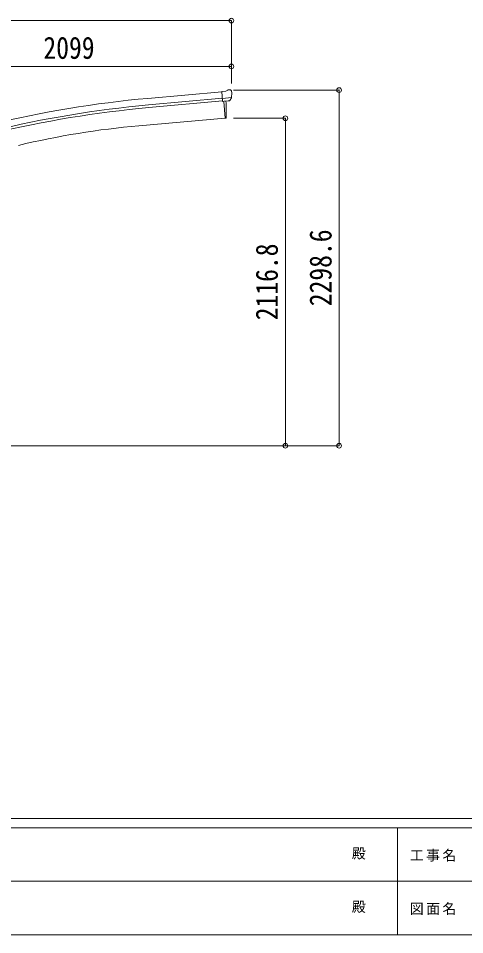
# Model space of a CAD drawing. Units: millimetres at full size, sheet at 1:30. Extents: x -8385 to 8479, y -5853 to 5787.
# Drawn here: x -2851 to 31, y -5853 to 70 of the extents above; entities that cross this region are included whole.
import ezdxf
from ezdxf.enums import TextEntityAlignment as Align

# ---------------------------------------------------------------- set-up
doc = ezdxf.new("R2010")
doc.units = ezdxf.units.MM
doc.header["$LTSCALE"] = 30
doc.header["$PDMODE"] = 32
doc.header["$PDSIZE"] = 30
for name, color, linetype, lineweight in [('0-0_0', 7, 'Continuous', 9), ('0-1_本体', 4, 'Continuous', 9), ('0-2_部品', 7, 'Continuous', 9), ('0-A_寸法', 6, 'Continuous', 9), ('F-0_240', 7, 'Continuous', 9)]:
    doc.layers.add(name, color=color, linetype=linetype, lineweight=lineweight)
doc.styles.add('ＭＳ ゴシック', font='')
doc.styles.get('ＭＳ ゴシック').set_extended_font_data('MS Gothic')

msp = doc.modelspace()

# ---------------------------------------------------------------- linework, layer by layer
at = {"layer": '0-0_0'}
msp.add_line((-3440.28, -2692.83), (-1430.93, -2692.83), dxfattribs=at)
at = {"layer": '0-1_本体'}
for p, q in [((-1537.44, -404.47), (-2014.38, -447.52)), ((-1533.74, -447.31), (-2010.52, -490.3)), ((-1532.21, -464.29), (-2008.99, -507.28)), ((-1524.91, -466.9), (-1515.36, -576.04)), ((-1515.36, -576.04), (-2073.23, -624.84))]:
    msp.add_line(p, q, dxfattribs=at)
msp.add_lwpolyline([(-1524.91, -466.9), (-1515.36, -576.04), (-1512.81, -575.72)], dxfattribs=at)
for centre, radius, start, end in [((-1389.78, -7373.97), 6954.55, 95.15276, 103.65276), ((-2208.27, -521.22), 700, 355.76043, 4.54658), ((-1389.78, -7373.97), 6911.6, 95.15276, 103.65276), ((-1389.78, -7373.97), 6894.55, 95.15276, 103.65276), ((-1513.18, -572.75), 3, 277, 355.76043), ((-1609.55, -5924.65), 5320.05, 95, 103.5)]:
    msp.add_arc(centre, radius, start, end, dxfattribs=at)
at = {"layer": '0-2_部品'}
for p, q in [((-1511.02, -400.53), (-1537.58, -402.85)), ((-1531.93, -467.52), (-1537.58, -402.85)), ((-1511.02, -400.53), (-1499.3, -393.76)), ((-1484.4, -392.18), (-1498.06, -393.37)), ((-1475.26, -397.93), (-1480.74, -393.33)), ((-1474.2, -399.97), (-1474.08, -401.31)), ((-1474.72, -442.82), (-1533.64, -447.97)), ((-1521.97, -466.64), (-1531.93, -467.52)), ((-1488.36, -463.7), (-1496.06, -464.38)), ((-1485.97, -462.31), (-1475.04, -443.37))]:
    msp.add_line(p, q, dxfattribs=at)
for points in [[(-1521.97, -466.64), (-1521.69, -466.71), (-1496.32, -464.49), (-1496.06, -464.38)], [(-1474.65, -442.19), (-1474.93, -443.17), (-1475.04, -443.37)]]:
    msp.add_lwpolyline(points, dxfattribs=at)
for centre, radius, start, end in [((-1497.8, -396.36), 3, 95, 120), ((-1483.96, -397.16), 5, 50.00648, 94.99352), ((-1675.71, -418.95), 202.4, 353.4085, 5)]:
    msp.add_arc(centre, radius, start, end, dxfattribs=at)
for centre, major_axis, ratio, start_param, end_param in [((-1469.87, -395.93), (-15.35, 3.44), 0.101033, 5.9751426, 5.9753737), ((-1477.19, -400.23), (2.71, -1.31), 0.997474, 0.5366567, 1.3225652), ((-1488.63, -460.71), (1.62, -2.54), 0.997631, 5.8041905, 5.8929484), ((-1488.7, -460.6), (-3.5, 2.17), 0.650902, 2.1145521, 2.1873627), ((-1488.57, -460.8), (1.62, -2.54), 0.997631, 5.965759, 6.7621801)]:
    msp.add_ellipse(centre, major_axis=major_axis, ratio=ratio, start_param=start_param, end_param=end_param, dxfattribs=at)
at = {"layer": '0-A_寸法'}
for p, q in [((-5689.28, 54.68), (-1475.28, 54.68)), ((-1475.28, 54.68), (-1475.28, -240.99)), ((-1475.28, -240.99), (-3574.28, -240.99)), ((-1475.28, -240.99), (-1475.28, -350.66)), ((-779.68, -394.27), (-1461.1, -394.27)), ((-779.68, -2692.83), (-779.68, -394.27)), ((-1126.8, -576.04), (-1461.1, -576.04)), ((-1126.8, -2692.83), (-1126.8, -576.04)), ((-1126.8, -2692.83), (-1461.1, -2692.83)), ((-779.68, -2692.83), (-1430.93, -2692.83))]:
    msp.add_line(p, q, dxfattribs=at)
for p in [(-1475.28, 54.68), (-1475.28, -240.99), (-779.68, -394.27), (-1126.8, -576.04), (-1126.8, -2692.83), (-779.68, -2692.83)]:
    msp.add_point(p, dxfattribs=at)
at = {"layer": 'F-0_240', "color": 5}
for p, q in [((-8385.45, -5102.66), (8054.55, -5102.66)), ((-8385.45, -5162.66), (5387.79, -5162.66)), ((-402.21, -5162.66), (-402.21, -5852.66)), ((-3402.21, -5507.66), (2747.79, -5507.66)), ((-8385.45, -5852.66), (8054.55, -5852.66))]:
    msp.add_line(p, q, dxfattribs=at)

# ---------------------------------------------------------------- texts
at = {"layer": '0-A_寸法', "color": 7, "style": 'ＭＳ ゴシック', "width": 0.85}
msp.add_text('2099', height=143, dxfattribs=at).set_placement((-2689.78, -234.99), align=Align.BOTTOM_LEFT)
for s, p in [('2298.6', (-785.68, -1791.05)), ('2116.8', (-1132.8, -1881.93))]:
    msp.add_text(s, height=143, rotation=90, dxfattribs=at).set_placement(p, align=Align.BOTTOM_LEFT)
at = {"layer": 'F-0_240', "style": 'ＭＳ ゴシック'}
for p in [(-697.92, -5380.16), (-697.92, -5725.16)]:
    msp.add_text('殿', height=65.98, dxfattribs=at).set_placement(p, align=Align.BOTTOM_LEFT)
at = {"layer": 'F-0_240', "char_height": 65.98, "attachment_point": 7, "style": 'ＭＳ ゴシック'}
for s, insert in [('\\T1.17;工事名', (-323.11, -5380.16)), ('\\T1.17;図面名', (-323.11, -5725.16))]:
    msp.add_mtext(s, dxfattribs=dict(at, insert=insert))

doc.saveas('drawing.dxf')
